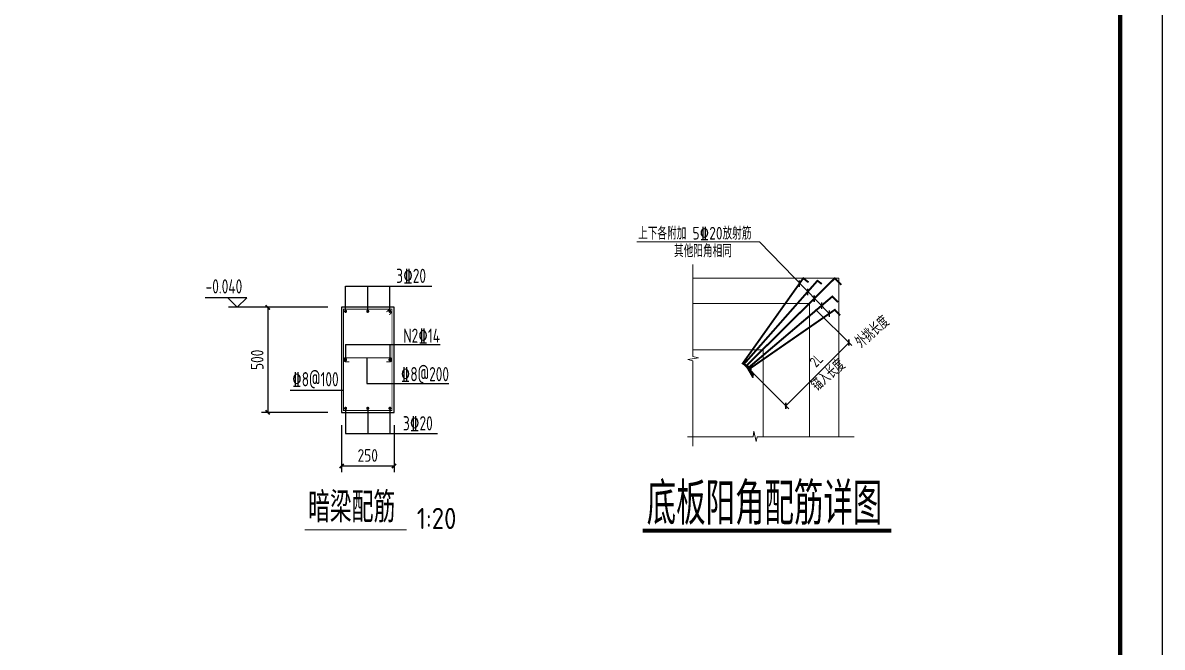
# Model space of a CAD drawing. Header units: millimetres. Extents: x 893615 to 896608, y 39650 to 40458.
# Drawn here: x 895386.6 to 895657.6, y 39798.6 to 39947 of the extents above; entities that cross this region are included whole.
import ezdxf

# ---------------------------------------------------------------- set-up
doc = ezdxf.new("R2010")
doc.units = ezdxf.units.MM
doc.header["$LTSCALE"] = 1000
doc.header["$MEASUREMENT"] = 0
doc.linetypes.add('CONTINOUS', pattern=[0])
for name, color, linetype in [('BEAM_DE', 7, 'Continuous'), ('COLU_DE_TEXT_JZ', 7, 'Continuous'), ('DIM_ELEV', 3, 'Continuous'), ('PUB_TEXT', 7, 'Continuous'), ('REIN', 1, 'Continuous'), ('TEXT', 4, 'Continuous'), ('THICK', 6, 'Continuous'), ('WALL', 9, 'Continuous'), ('中文', 7, 'Continuous'), ('墙__实线', 3, 'Continuous'), ('支座钢筋', 1, 'Continuous'), ('文字', 7, 'Continuous'), ('标注尺寸', 252, 'Continuous'), ('水平标注', 2, 'Continuous')]:
    doc.layers.add(name, color=color, linetype=linetype)
doc.styles.add('GBHZ', font='gbenor.shx', dxfattribs={"width": 0.9, "bigfont": 'gbcbig.shx'})
doc.styles.add('TS', font='tssdeng.shx', dxfattribs={"width": 0.8, "height": 2.5, "bigfont": 'tssdchn.shx'})
doc.styles.add('TSSD_Dimension', font='Tssdeng.shx', dxfattribs={"width": 0.7, "bigfont": 'hztxt.shx'})
doc.dimstyles.new('100', dxfattribs={"dimscale": 0, "dimtxt": 3, "dimasz": 0.01, "dimexe": 1, "dimexo": 2, "dimgap": 1, "dimtad": 1, "dimdec": 0, "dimlfac": 100, "dimdsep": 46, "dimtxsty": 'GBHZ', "dimblk": 'JT', "dimcen": -2.5, "dimclrd": 7, "dimclre": 7, "dimclrt": 7, "dimadec": 0, "dimazin": 0, "dimtfac": 1, "dimtdec": 0, "dimtmove": 2, "dimatfit": 3, "dimldrblk": 'JT', "dimfxl": 0, "dimtolj": 1, "dimlwd": -1, "dimlwe": -1, "dimarcsym": 0})
doc.dimstyles.new('Y20', dxfattribs={"dimscale": 0, "dimtxt": 3, "dimasz": 0.01, "dimexe": 1.5, "dimexo": 0.03, "dimgap": 1, "dimtad": 1, "dimdec": 0, "dimlfac": 20, "dimzin": 0, "dimdsep": 46, "dimtxsty": 'GBHZ', "dimblk1": 'DX', "dimblk2": 'DX', "dimsah": 1, "dimcen": 0.09, "dimdle": 1, "dimadec": 0, "dimazin": 0, "dimtfac": 1, "dimtdec": 0, "dimtix": 1, "dimtmove": 2, "dimatfit": 3, "dimldrblk": 'DX', "dimfxl": 0, "dimtolj": 1, "dimtzin": 0, "dimarcsym": 0})

# ---------------------------------------------------------------- blocks, each defined once
blk = doc.blocks.new('JT')
at = {"color": 3}
blk.add_line((-20, 0), (20, 0), dxfattribs=at)
at = {"color": 3, "const_width": 40}
blk.add_lwpolyline([(-53, -53), (53, 53)], dxfattribs=at)
blk = doc.blocks.new('*D32')
at = {"layer": 'Defpoints', "color": 0, "ltscale": 0.1, "transparency": 16777216}
for p in [(895573.71, 39880.25), (895558.73, 39865.23), (895568.06, 39855.93)]:
    blk.add_point(p, dxfattribs=at)
at = {"layer": '墙__实线', "color": 7, "ltscale": 0.1, "transparency": 16777216}
for p, q in [((895575.13, 39878.83), (895583.75, 39870.24)), ((895583.03, 39870.93), (895568.07, 39855.93)), ((895560.15, 39863.82), (895568.77, 39855.22))]:
    blk.add_line(p, q, dxfattribs=at)
at = {"layer": '墙__实线', "color": 7, "ltscale": 0.1, "transparency": 16777216, "xscale": 0.01, "yscale": 0.01, "zscale": 0.01}
for p, rotation in [((895583.04, 39870.94), 45.06115993243801), ((895568.06, 39855.93), 225.0611599324381)]:
    blk.add_blockref('JT', p, dxfattribs=dict(at, rotation=rotation))
at = {"layer": '墙__实线', "color": 7, "lineweight": 20, "ltscale": 0.1, "transparency": 16777216, "insert": (895575.32, 39866.75), "char_height": 2.5, "attachment_point": 5, "rotation": 45.0612, "style": 'TS'}
blk.add_mtext('\\A1;2L', dxfattribs=at)
blk = doc.blocks.new('DX')
at = {"color": 0, "linetype": 'ByBlock', "const_width": 40}
blk.add_lwpolyline([(-54, -51), (46, 49)], dxfattribs=at)
blk = doc.blocks.new('*D187')
at = {"color": 0, "lineweight": -2, "transparency": 16777216}
for p, q in [((895459.16, 39879.36), (895443.38, 39879.36)), ((895444.88, 39879.35), (895444.88, 39854.37)), ((895459.16, 39854.36), (895443.38, 39854.36))]:
    blk.add_line(p, q, dxfattribs=at)
at = {"layer": 'Defpoints', "color": 0, "transparency": 16777216}
for p in [(895459.19, 39879.36), (895444.88, 39854.36), (895459.19, 39854.36)]:
    blk.add_point(p, dxfattribs=at)
at = {"color": 0, "lineweight": -2, "transparency": 16777216, "xscale": 0.01, "yscale": 0.01, "zscale": 0.01}
for p, rotation in [((895444.88, 39879.36), 90), ((895444.88, 39854.36), 270)]:
    blk.add_blockref('DX', p, dxfattribs=dict(at, rotation=rotation))
at = {"color": 0, "transparency": 16777216, "insert": (895442.38, 39866.86), "char_height": 3, "attachment_point": 5, "rotation": 90, "style": 'GBHZ'}
blk.add_mtext('\\A1;500', dxfattribs=at)
blk = doc.blocks.new('_reinbk')
blk.add_line((0, 0), (0, 0))
blk = doc.blocks.new('*D188')
at = {"color": 0, "lineweight": -2, "transparency": 16777216}
for p, q in [((895462.42, 39851.35), (895462.42, 39840.13)), ((895474.92, 39851.35), (895474.92, 39840.13)), ((895462.43, 39841.63), (895474.91, 39841.63))]:
    blk.add_line(p, q, dxfattribs=at)
at = {"layer": 'Defpoints', "color": 0, "transparency": 16777216}
for p in [(895462.42, 39851.38), (895474.92, 39851.38), (895474.92, 39841.63)]:
    blk.add_point(p, dxfattribs=at)
at = {"color": 0, "lineweight": -2, "transparency": 16777216, "xscale": 0.01, "yscale": 0.01, "zscale": 0.01, "rotation": 180}
blk.add_blockref('DX', (895462.42, 39841.63), dxfattribs=at)
at = {"color": 0, "lineweight": -2, "transparency": 16777216, "xscale": 0.01, "yscale": 0.01, "zscale": 0.01}
blk.add_blockref('DX', (895474.92, 39841.63), dxfattribs=at)
at = {"color": 0, "transparency": 16777216, "insert": (895468.67, 39844.13), "char_height": 3, "attachment_point": 5, "style": 'GBHZ'}
blk.add_mtext('\\A1;250', dxfattribs=at)

msp = doc.modelspace()

# ---------------------------------------------------------------- linework, layer by layer
at = {"color": 0}
msp.add_line((895657.565, 40244.145), (895657.565, 39650.145), dxfattribs=at)
at = {"color": 4, "lineweight": 20, "ltscale": 0.3}
for p, q in [((895545.926, 39889.492), (895545.926, 39867.679)), ((895544.743, 39866.903), (895547.29, 39867.367)), ((895545.926, 39866.612), (895544.743, 39866.903)), ((895545.926, 39867.679), (895547.29, 39867.367)), ((895545.926, 39866.612), (895545.926, 39846.333)), ((895560.295, 39848.562), (895560.497, 39849.877)), ((895560.995, 39847.407), (895560.497, 39849.877)), ((895544.709, 39848.562), (895560.295, 39848.562)), ((895561.259, 39848.562), (895560.995, 39847.407)), ((895561.259, 39848.562), (895584.283, 39848.562))]:
    msp.add_line(p, q, dxfattribs=at)
at = {"linetype": 'ByBlock'}
msp.add_line((895439.907, 39881.606), (895430.039, 39881.606), dxfattribs=at)
msp.add_line((895443.911, 39879.356), (895435.539, 39879.356))
at = {"color": 0, "const_width": 1}
msp.add_lwpolyline([(895647.565, 39660.145), (894841.565, 39660.145), (894841.565, 40234.145), (895647.565, 40234.145)], close=True, dxfattribs=at)
at = {"color": 1, "linetype": 'Continuous', "const_width": 0.225}
msp.add_lwpolyline([(895474.435, 39878.868), (895474.435, 39854.843), (895462.91, 39854.843), (895462.91, 39878.868), (895474.435, 39878.868)], dxfattribs=at)
for points in [[(895468.423, 39867.361), (895463.398, 39867.361, 1), (895463.398, 39866.386), (895464.298, 39866.386)], [(895468.423, 39867.361), (895473.948, 39867.361, -1), (895473.948, 39866.386), (895473.048, 39866.386)]]:
    msp.add_lwpolyline(points, format="xyb", dxfattribs=at)
at = {"layer": 'BEAM_DE'}
for p, q in [((895474.923, 39879.356), (895462.423, 39879.356)), ((895462.423, 39879.356), (895462.423, 39854.356)), ((895474.923, 39854.356), (895474.923, 39879.356)), ((895462.423, 39854.356), (895474.923, 39854.356))]:
    msp.add_line(p, q, dxfattribs=at)
at = {"layer": 'DIM_ELEV', "color": 0}
for q in [(895435.407, 39881.606), (895439.907, 39881.606)]:
    msp.add_line((895437.657, 39879.356), q, dxfattribs=at)
at = {"layer": 'REIN', "const_width": 0.375}
for points in [[(895463.21, 39878.381, 1), (895463.585, 39878.381, 1)], [(895468.86, 39878.381, -1), (895468.485, 39878.381, -1)], [(895473.76, 39878.381, 1), (895474.135, 39878.381, 1)], [(895463.21, 39866.874, 1), (895463.585, 39866.874, 1)], [(895473.76, 39866.874, 1), (895474.135, 39866.874, 1)], [(895463.21, 39855.331, 1), (895463.585, 39855.331, 1)], [(895468.86, 39855.331, -1), (895468.485, 39855.331, -1)], [(895473.76, 39855.331, 1), (895474.135, 39855.331, 1)]]:
    msp.add_lwpolyline(points, format="xyb", close=True, dxfattribs=at)
at = {"layer": 'REIN', "const_width": 0.225}
for points in [[(895473.109, 39878.232), (895473.746, 39878.868)], [(895474.435, 39878.179), (895473.799, 39877.542)]]:
    msp.add_lwpolyline(points, dxfattribs=at)
at = {"layer": 'TEXT', "color": 0}
for p, q in [((895463.398, 39878.381), (895463.398, 39884.381)), ((895463.398, 39884.381), (895483.923, 39884.381)), ((895468.673, 39878.381), (895468.673, 39884.381)), ((895473.948, 39878.381), (895473.948, 39884.381)), ((895463.398, 39870.512), (895485.899, 39870.512)), ((895463.398, 39855.331), (895463.398, 39849.331)), ((895468.673, 39855.331), (895468.673, 39849.331)), ((895473.948, 39855.331), (895473.948, 39849.331)), ((895463.398, 39849.331), (895485.249, 39849.331))]:
    msp.add_line(p, q, dxfattribs=at)
at = {"layer": 'TEXT'}
for p, q in [((895463.398, 39870.512), (895463.398, 39866.874)), ((895473.948, 39870.512), (895473.948, 39866.874))]:
    msp.add_line(p, q, dxfattribs=at)
at = {"layer": 'TEXT', "color": 0}
for points in [[(895468.445, 39867.361), (895468.445, 39861.201), (895487.979, 39861.201)], [(895462.91, 39859.576), (895450.22, 39859.576)]]:
    msp.add_lwpolyline(points, dxfattribs=at)
at = {"layer": 'THICK', "const_width": 0.9}
msp.add_lwpolyline([(895533.997, 39826.244), (895593.172, 39826.244)], dxfattribs=at)
at = {"layer": '墙__实线', "color": 0, "linetype": 'CONTINOUS', "lineweight": 20, "ltscale": 20}
for q in [(895532.613, 39894.929), (895578.409, 39877.844)]:
    msp.add_line((895561.823, 39894.929), q, dxfattribs=at)
at = {"layer": '墙__实线', "color": 7, "lineweight": 20, "ltscale": 0.1}
for p, q in [((895545.926, 39886.248), (895580.714, 39886.248)), ((895580.714, 39886.248), (895580.714, 39848.562)), ((895545.926, 39880.248), (895573.714, 39880.248)), ((895573.714, 39880.248), (895573.714, 39848.562)), ((895545.926, 39869.248), (895562.714, 39869.248)), ((895562.714, 39869.248), (895562.714, 39848.562))]:
    msp.add_line(p, q, dxfattribs=at)
at = {"layer": '支座钢筋', "lineweight": 20, "const_width": 0.45}
for points in [[(895573.475, 39885.27), (895572.218, 39886.248), (895557.819, 39865.996), (895559.752, 39864.882)], [(895576.618, 39884.889), (895575.579, 39885.65), (895558.099, 39865.807), (895559.882, 39864.467)], [(895581.264, 39884.702), (895579.714, 39886.248), (895558.604, 39865.361), (895560.184, 39863.785)], [(895580.476, 39880.54), (895579.131, 39881.908), (895559.025, 39864.834), (895560.37, 39863.054)], [(895581, 39877.417), (895579.714, 39878.748), (895559.199, 39864.545), (895560.317, 39862.614)]]:
    msp.add_lwpolyline(points, dxfattribs=at)
at = {"layer": '文字', "color": 6, "const_width": 0.288}
msp.add_lwpolyline([(895453.698, 39826.455), (895477.883, 39826.455)], dxfattribs=at)
at = {"layer": '标注尺寸', "color": 0, "lineweight": 20, "const_width": 0.36}
for points in [[(895571.299, 39885.746), (895571.299, 39884.162)], [(895573.249, 39883.796), (895573.249, 39882.212)], [(895574.83, 39882.216), (895574.83, 39880.632)], [(895576.593, 39880.545), (895576.593, 39878.961)], [(895578.409, 39878.636), (895578.409, 39877.052)]]:
    msp.add_lwpolyline(points, dxfattribs=at)

# ---------------------------------------------------------------- block references
at = {"color": 1, "linetype": 'Continuous', "xscale": -0.75, "yscale": 0.75, "zscale": 0.75, "rotation": 90}
msp.add_blockref('_reinbk', (895470.3, 39867.361), dxfattribs=at)
at = {"layer": 'TEXT', "xscale": 0.75, "yscale": 0.75, "zscale": 0.75}
msp.add_blockref('_reinbk', (895462.91, 39859.68), dxfattribs=at)

# ---------------------------------------------------------------- texts
at = {"layer": 'COLU_DE_TEXT_JZ', "style": 'GBHZ', "width": 0.9}
for s, p in [('上下各附加 5\x8420放射筋', (895532.948, 39895.443)), ('其他阳角相同', (895541.483, 39891.239))]:
    msp.add_text(s, height=3, dxfattribs=at).set_placement(p)
at = {"layer": 'PUB_TEXT', "color": 3, "style": 'GBHZ', "width": 0.8}
msp.add_text('-0.040', height=3.375, dxfattribs=at).set_placement((895430.125, 39882.623))
at = {"layer": 'TEXT', "style": 'TSSD_Dimension', "width": 0.7}
msp.add_text('底板阳角配筋详图', height=10, dxfattribs=at).set_placement((895534.996, 39827.661))
at = {"layer": 'WALL', "color": 7, "lineweight": 20, "style": 'TS', "width": 0.8}
for s, p in [('外挑长度', (895586.112, 39869.448)), ('锚入长度', (895575.608, 39859.181))]:
    msp.add_text(s, height=3, rotation=40.88252, dxfattribs=at).set_placement(p)
at = {"layer": '中文', "style": 'GBHZ', "width": 0.8}
for p in [(895475.444, 39885.131), (895477.041, 39850.081)]:
    msp.add_text('3%%13220', height=3.375, dxfattribs=at).set_placement(p)
at = {"layer": '文字', "color": 6, "style": 'GBHZ'}
for s, height, p in [('暗梁配筋', 7.2, (895454.475, 39828.211)), ('1:20', 5.04, (895480.333, 39826.633))]:
    msp.add_text(s, height=height, dxfattribs=at).set_placement(p)
at = {"layer": '水平标注', "style": 'GBHZ', "width": 0.8}
msp.add_text('N2%%13214', height=3.375, dxfattribs=at).set_placement((895477.118, 39870.903))
at = {"layer": '水平标注', "color": 1, "style": 'GBHZ', "width": 0.8}
for s, p in [('%%1328@100', (895450.658, 39860.557)), ('\x848@200', (895476.481, 39861.763))]:
    msp.add_text(s, height=3.375, dxfattribs=at).set_placement(p)

# ---------------------------------------------------------------- dimensions: what is measured, and where the dimension line sits
dim = msp.add_linear_dim(base=(895444.879, 39854.356), p1=(895459.189, 39879.356), p2=(895459.189, 39854.356), angle=90, dimstyle='Y20', override={"dimscale": 1})
dim.commit()
dim.dimension.update_dxf_attribs({"geometry": '*D187', "text_midpoint": (895442.379, 39866.856)})
dim = msp.add_linear_dim(base=(895474.923, 39841.629), p1=(895462.423, 39851.379), p2=(895474.923, 39851.379), dimstyle='Y20', override={"dimscale": 1})
dim.commit()
dim.dimension.update_dxf_attribs({"geometry": '*D188', "text_midpoint": (895468.673, 39844.129)})
at = {"layer": '墙__实线', "color": 7, "lineweight": 20, "ltscale": 0.1}
dim = msp.add_linear_dim(base=(895568.058, 39855.928), p1=(895573.714, 39880.248), p2=(895558.732, 39865.234), angle=225.06116, text='2L', dimstyle='100', override={"dimscale": 1, "dimtxsty": 'TS'}, dxfattribs=at)
dim.commit()
dim.dimension.update_dxf_attribs({"geometry": '*D32', "text_midpoint": (895575.323, 39866.746), "dimtype": 161})

doc.saveas('drawing.dxf')
